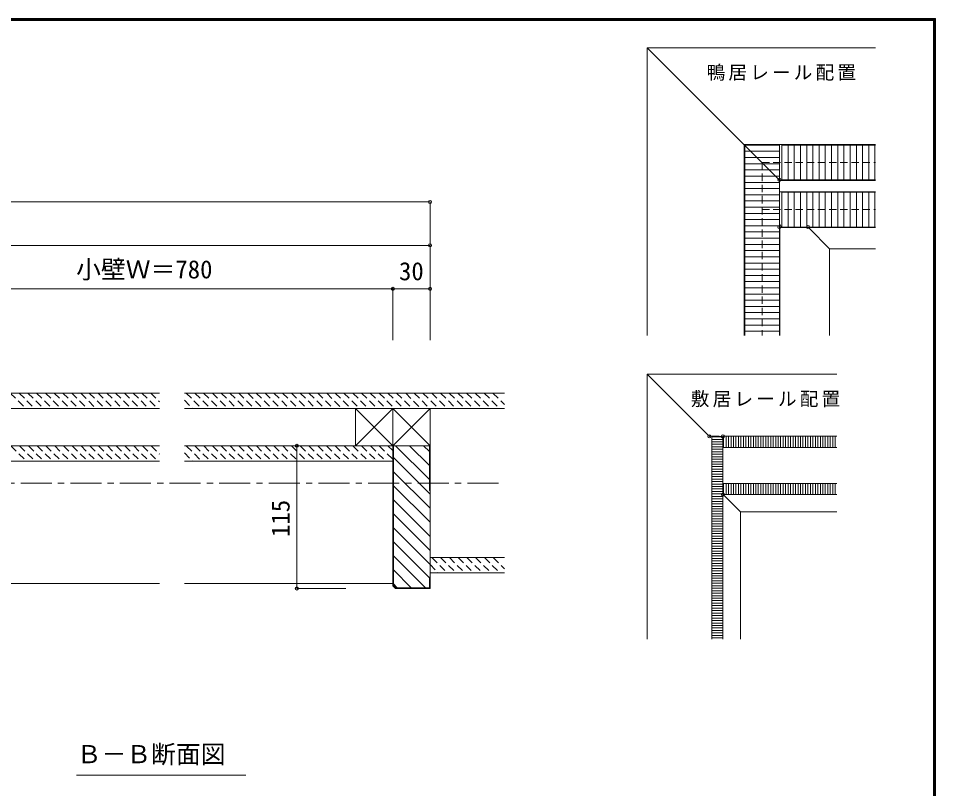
# Model space of a CAD drawing. Units: millimetres, scale not verified. Extents: x -957 to 993, y -705 to 708.
# Drawn here: x 253 to 993, y 87 to 708 of the extents above; entities that cross this region are included whole.
import ezdxf
from ezdxf.enums import TextEntityAlignment as Align

# ---------------------------------------------------------------- set-up
doc = ezdxf.new("R2010")
doc.units = ezdxf.units.MM
doc.header["$LTSCALE"] = 5
doc.header["$PDMODE"] = 32
doc.header["$PDSIZE"] = 2.5
for name, pattern in [('CHAIN1', [8, 5, -1, 1, -1]), ('DASHED1', [1.8, 1.2, -0.6]), ('DASHED2', [3, 2, -1])]:
    doc.linetypes.add(name, pattern=pattern)
doc.layers.add('0-B_寸法', color=7, linetype='Continuous', lineweight=9)
doc.layers.add('F-1_枠', color=6, linetype='Continuous', lineweight=9)
doc.styles.add('ＭＳ ゴシック', font='')
doc.styles.get('ＭＳ ゴシック').set_extended_font_data('MS Gothic')

msp = doc.modelspace()

# ---------------------------------------------------------------- linework, layer by layer
at = {"layer": '0-B_寸法'}
for p, q in [((760.351, 683.933), (865.973, 578.312)), ((760.351, 683.933), (760.351, 451.906)), ((760.351, 683.933), (944.179, 683.933)), ((838.451, 605.833), (944.179, 605.833)), ((838.451, 605.833), (838.451, 451.906)), ((838.851, 605.433), (866.851, 605.433)), ((838.851, 605.433), (838.851, 451.906)), ((838.851, 600.433), (866.851, 600.433)), ((866.851, 605.433), (866.851, 451.906)), ((873.851, 577.433), (873.851, 605.433)), ((878.851, 577.433), (878.851, 605.433)), ((883.851, 577.433), (883.851, 605.433)), ((888.851, 577.433), (888.851, 605.433)), ((893.851, 577.433), (893.851, 605.433)), ((898.851, 577.433), (898.851, 605.433)), ((903.851, 577.433), (903.851, 605.433)), ((908.851, 577.433), (908.851, 605.433)), ((913.851, 577.433), (913.851, 605.433)), ((918.851, 577.433), (918.851, 605.433)), ((923.851, 577.433), (923.851, 605.433)), ((928.851, 577.433), (928.851, 605.433)), ((933.851, 577.433), (933.851, 605.433)), ((938.851, 577.433), (938.851, 605.433)), ((943.851, 577.433), (943.851, 605.433)), ((838.851, 595.433), (866.851, 595.433)), ((838.851, 590.433), (866.851, 590.433)), ((838.851, 585.433), (866.851, 585.433)), ((838.851, 580.433), (866.851, 580.433)), ((866.851, 539.433), (866.851, 577.433)), ((866.851, 577.033), (944.179, 577.033)), ((868.851, 577.433), (944.179, 577.433)), ((838.851, 575.433), (866.851, 575.433)), ((838.851, 570.433), (866.851, 570.433)), ((866.851, 542.433), (866.851, 576.19)), ((838.851, 565.433), (866.851, 565.433)), ((866.851, 567.833), (944.179, 567.833)), ((868.851, 567.433), (944.179, 567.433)), ((868.851, 539.433), (868.851, 567.433)), ((873.851, 539.433), (873.851, 567.433)), ((878.851, 539.433), (878.851, 567.433)), ((883.851, 539.433), (883.851, 567.433)), ((888.851, 539.433), (888.851, 567.433)), ((893.851, 539.433), (893.851, 567.433)), ((898.851, 539.433), (898.851, 567.433)), ((903.851, 539.433), (903.851, 567.433)), ((908.851, 539.433), (908.851, 567.433)), ((913.851, 539.433), (913.851, 567.433)), ((918.851, 539.433), (918.851, 567.433)), ((923.851, 539.433), (923.851, 567.433)), ((928.851, 539.433), (928.851, 567.433)), ((933.851, 539.433), (933.851, 567.433)), ((938.851, 539.433), (938.851, 567.433)), ((943.851, 539.433), (943.851, 567.433)), ((838.851, 560.433), (866.851, 560.433)), ((838.851, 555.433), (866.851, 555.433)), ((838.851, 550.433), (866.851, 550.433)), ((838.851, 545.433), (866.851, 545.433)), ((838.851, 540.433), (866.851, 540.433)), ((838.851, 535.433), (866.851, 535.433)), ((867.251, 539.033), (944.179, 539.033)), ((867.251, 539.033), (867.251, 451.906)), ((868.851, 539.433), (944.179, 539.433)), ((888.609, 539.433), (869.851, 539.433)), ((890.73, 538.554), (907.351, 521.933)), ((838.851, 530.433), (866.851, 530.433)), ((838.851, 525.433), (866.851, 525.433)), ((838.851, 520.433), (866.851, 520.433)), ((907.351, 521.933), (907.351, 451.906)), ((907.351, 521.933), (944.179, 521.933)), ((838.851, 515.433), (866.851, 515.433)), ((838.851, 510.433), (866.851, 510.433)), ((838.851, 505.433), (866.851, 505.433)), ((838.851, 500.433), (866.851, 500.433)), ((838.851, 495.433), (866.851, 495.433)), ((838.851, 490.433), (866.851, 490.433)), ((838.851, 485.433), (866.851, 485.433)), ((838.851, 480.433), (866.851, 480.433)), ((838.851, 475.433), (866.851, 475.433)), ((838.851, 470.433), (866.851, 470.433)), ((838.851, 465.433), (866.851, 465.433)), ((838.851, 460.433), (866.851, 460.433)), ((838.851, 455.433), (866.851, 455.433)), ((809.473, 371.681), (760.351, 420.802)), ((760.351, 420.802), (913.043, 420.802)), ((760.351, 420.802), (760.351, 207.275)), ((367.242, 405.626), (175.215, 405.626)), ((645.215, 405.626), (387.242, 405.626)), ((367.242, 393.126), (175.215, 393.126)), ((645.215, 393.126), (387.242, 393.126)), ((525.215, 393.126), (555.215, 363.126)), ((555.215, 393.126), (525.215, 363.126)), ((525.215, 393.126), (525.215, 363.126)), ((555.215, 393.126), (585.215, 363.126)), ((585.215, 393.126), (555.215, 363.126)), ((555.215, 393.126), (555.215, 363.126)), ((585.215, 393.126), (585.215, 363.126)), ((818.351, 370.802), (811.594, 370.802)), ((812.351, 370.302), (821.351, 370.302)), ((812.351, 370.302), (812.351, 207.275)), ((821.351, 370.302), (821.351, 207.275)), ((821.851, 361.802), (821.851, 370.802)), ((821.851, 370.802), (913.043, 370.802)), ((823.851, 361.802), (823.851, 370.802)), ((825.851, 361.802), (825.851, 370.802)), ((827.851, 361.802), (827.851, 370.802)), ((829.851, 361.802), (829.851, 370.802)), ((831.851, 361.802), (831.851, 370.802)), ((833.851, 361.802), (833.851, 370.802)), ((835.851, 361.802), (835.851, 370.802)), ((837.851, 361.802), (837.851, 370.802)), ((839.851, 361.802), (839.851, 370.802)), ((841.851, 361.802), (841.851, 370.802)), ((843.851, 361.802), (843.851, 370.802)), ((845.851, 361.802), (845.851, 370.802)), ((847.851, 361.802), (847.851, 370.802)), ((849.851, 361.802), (849.851, 370.802)), ((851.851, 361.802), (851.851, 370.802)), ((853.851, 361.802), (853.851, 370.802)), ((855.851, 361.802), (855.851, 370.802)), ((857.851, 361.802), (857.851, 370.802)), ((859.851, 361.802), (859.851, 370.802)), ((861.851, 361.802), (861.851, 370.802)), ((863.851, 361.802), (863.851, 370.802)), ((865.851, 361.802), (865.851, 370.802)), ((867.851, 361.802), (867.851, 370.802)), ((869.851, 361.802), (869.851, 370.802)), ((871.851, 361.802), (871.851, 370.802)), ((873.851, 361.802), (873.851, 370.802)), ((875.851, 361.802), (875.851, 370.802)), ((877.851, 361.802), (877.851, 370.802)), ((879.851, 361.802), (879.851, 370.802)), ((881.851, 361.802), (881.851, 370.802)), ((883.851, 361.802), (883.851, 370.802)), ((885.851, 361.802), (885.851, 370.802)), ((887.851, 361.802), (887.851, 370.802)), ((889.851, 361.802), (889.851, 370.802)), ((891.851, 361.802), (891.851, 370.802)), ((893.851, 361.802), (893.851, 370.802)), ((895.851, 361.802), (895.851, 370.802)), ((897.851, 361.802), (897.851, 370.802)), ((899.851, 361.802), (899.851, 370.802)), ((901.851, 361.802), (901.851, 370.802)), ((903.851, 361.802), (903.851, 370.802)), ((905.851, 361.802), (905.851, 370.802)), ((907.851, 361.802), (907.851, 370.802)), ((909.851, 361.802), (909.851, 370.802)), ((911.851, 361.802), (911.851, 370.802)), ((367.242, 363.126), (175.215, 363.126)), ((555.215, 363.126), (387.242, 363.126)), ((477.877, 363.126), (517.396, 363.126)), ((477.877, 363.126), (477.877, 248.126)), ((555.215, 363.126), (585.216, 363.126)), ((555.215, 250.247), (555.215, 363.126)), ((585.215, 363.126), (555.215, 363.126)), ((555.715, 363.126), (555.715, 250.454)), ((584.716, 335.876), (557.466, 363.126)), ((584.716, 347.19), (568.78, 363.126)), ((584.716, 358.504), (580.094, 363.126)), ((584.715, 327.126), (584.715, 363.126)), ((585.215, 248.126), (585.215, 363.126)), ((812.351, 368.302), (821.351, 368.302)), ((812.351, 366.302), (821.351, 366.302)), ((812.351, 364.302), (821.351, 364.302)), ((812.351, 362.302), (821.351, 362.302)), ((812.351, 360.302), (821.351, 360.302)), ((812.351, 358.302), (821.351, 358.302)), ((812.351, 356.302), (821.351, 356.302)), ((821.851, 361.802), (913.043, 361.802)), ((367.242, 350.626), (175.215, 350.626)), ((555.215, 350.626), (387.242, 350.626)), ((585.216, 324.063), (555.715, 353.563)), ((812.351, 354.302), (821.351, 354.302)), ((812.351, 352.302), (821.351, 352.302)), ((812.351, 350.302), (821.351, 350.302)), ((812.351, 348.302), (821.351, 348.302)), ((585.216, 312.749), (555.715, 342.249)), ((812.351, 346.302), (821.351, 346.302)), ((812.351, 344.302), (821.351, 344.302)), ((812.351, 342.302), (821.351, 342.302)), ((812.351, 340.302), (821.351, 340.302)), ((812.351, 338.302), (821.351, 338.302)), ((812.351, 336.302), (821.351, 336.302)), ((812.351, 334.302), (821.351, 334.302)), ((821.851, 332.802), (821.851, 323.802)), ((821.851, 332.802), (913.043, 332.802)), ((823.851, 332.802), (823.851, 323.802)), ((825.851, 332.802), (825.851, 323.802)), ((827.851, 332.802), (827.851, 323.802)), ((829.851, 332.802), (829.851, 323.802)), ((831.851, 332.802), (831.851, 323.802)), ((833.851, 332.802), (833.851, 323.802)), ((835.851, 332.802), (835.851, 323.802)), ((837.851, 332.802), (837.851, 323.802)), ((839.851, 332.802), (839.851, 323.802)), ((841.851, 332.802), (841.851, 323.802)), ((843.851, 332.802), (843.851, 323.802)), ((845.851, 332.802), (845.851, 323.802)), ((847.851, 332.802), (847.851, 323.802)), ((849.851, 332.802), (849.851, 323.802)), ((851.851, 332.802), (851.851, 323.802)), ((853.851, 332.802), (853.851, 323.802)), ((855.851, 332.802), (855.851, 323.802)), ((857.851, 332.802), (857.851, 323.802)), ((859.851, 332.802), (859.851, 323.802)), ((861.851, 332.802), (861.851, 323.802)), ((863.851, 332.802), (863.851, 323.802)), ((865.851, 332.802), (865.851, 323.802)), ((867.851, 332.802), (867.851, 323.802)), ((869.851, 332.802), (869.851, 323.802)), ((871.851, 332.802), (871.851, 323.802)), ((873.851, 332.802), (873.851, 323.802)), ((875.851, 332.802), (875.851, 323.802)), ((877.851, 332.802), (877.851, 323.802)), ((879.851, 332.802), (879.851, 323.802)), ((881.851, 332.802), (881.851, 323.802)), ((883.851, 332.802), (883.851, 323.802)), ((885.851, 332.802), (885.851, 323.802)), ((887.851, 332.802), (887.851, 323.802)), ((889.851, 332.802), (889.851, 323.802)), ((891.851, 332.802), (891.851, 323.802)), ((893.851, 332.802), (893.851, 323.802)), ((895.851, 332.802), (895.851, 323.802)), ((897.851, 332.802), (897.851, 323.802)), ((899.851, 332.802), (899.851, 323.802)), ((901.851, 332.802), (901.851, 323.802)), ((903.851, 332.802), (903.851, 323.802)), ((905.851, 332.802), (905.851, 323.802)), ((907.851, 332.802), (907.851, 323.802)), ((909.851, 332.802), (909.851, 323.802)), ((911.851, 332.802), (911.851, 323.802)), ((585.216, 301.435), (555.715, 330.935)), ((584.715, 327.126), (585.216, 327.126)), ((812.351, 332.302), (821.351, 332.302)), ((812.351, 330.302), (821.351, 330.302)), ((812.351, 328.302), (821.351, 328.302)), ((812.351, 326.302), (821.351, 326.302)), ((585.216, 290.121), (555.715, 319.622)), ((812.351, 324.302), (821.351, 324.302)), ((812.351, 322.302), (821.351, 322.302)), ((812.351, 320.302), (821.351, 320.302)), ((812.351, 318.302), (821.351, 318.302)), ((821.851, 323.802), (913.043, 323.802)), ((822.23, 322.923), (835.351, 309.802)), ((812.351, 316.302), (821.351, 316.302)), ((812.351, 314.302), (821.351, 314.302)), ((812.351, 312.302), (821.351, 312.302)), ((585.216, 278.808), (555.715, 308.308)), ((812.351, 310.302), (821.351, 310.302)), ((812.351, 308.302), (821.351, 308.302)), ((812.351, 306.302), (821.351, 306.302)), ((812.351, 304.302), (821.351, 304.302)), ((835.351, 309.802), (913.043, 309.802)), ((835.351, 309.802), (835.351, 207.275)), ((585.216, 267.494), (555.715, 296.994)), ((812.351, 302.302), (821.351, 302.302)), ((812.351, 300.302), (821.351, 300.302)), ((812.351, 298.302), (821.351, 298.302)), ((812.351, 296.302), (821.351, 296.302)), ((812.351, 294.302), (821.351, 294.302)), ((812.351, 292.302), (821.351, 292.302)), ((812.351, 290.302), (821.351, 290.302)), ((584.716, 256.68), (555.715, 285.68)), ((812.351, 288.302), (821.351, 288.302)), ((812.351, 286.302), (821.351, 286.302)), ((812.351, 284.302), (821.351, 284.302)), ((812.351, 282.302), (821.351, 282.302)), ((581.457, 248.626), (555.715, 274.367)), ((812.351, 280.302), (821.351, 280.302)), ((812.351, 278.302), (821.351, 278.302)), ((812.351, 276.302), (821.351, 276.302)), ((812.351, 274.302), (821.351, 274.302)), ((645.215, 273.126), (585.215, 273.126)), ((812.351, 272.302), (821.351, 272.302)), ((812.351, 270.302), (821.351, 270.302)), ((812.351, 268.302), (821.351, 268.302)), ((812.351, 266.302), (821.351, 266.302)), ((570.143, 248.626), (555.715, 263.053)), ((645.215, 260.626), (585.215, 260.626)), ((812.351, 264.302), (821.351, 264.302)), ((812.351, 262.302), (821.351, 262.302)), ((812.351, 260.302), (821.351, 260.302)), ((7.242, 252.126), (367.242, 252.126)), ((387.242, 252.126), (555.215, 252.126)), ((558.829, 248.626), (555.715, 251.739)), ((585.216, 257.126), (584.715, 257.126)), ((584.715, 248.626), (584.715, 257.126)), ((812.351, 258.302), (821.351, 258.302)), ((812.351, 256.302), (821.351, 256.302)), ((812.351, 254.302), (821.351, 254.302)), ((812.351, 252.302), (821.351, 252.302)), ((477.877, 248.126), (517.396, 248.126)), ((557.337, 248.126), (555.215, 250.247)), ((557.544, 248.626), (555.715, 250.454)), ((557.337, 248.126), (585.215, 248.126)), ((557.544, 248.626), (584.715, 248.626)), ((812.351, 250.302), (821.351, 250.302)), ((812.351, 248.302), (821.351, 248.302)), ((812.351, 246.302), (821.351, 246.302)), ((812.351, 244.302), (821.351, 244.302)), ((812.351, 242.302), (821.351, 242.302)), ((812.351, 240.302), (821.351, 240.302)), ((812.351, 238.302), (821.351, 238.302)), ((812.351, 236.302), (821.351, 236.302)), ((812.351, 234.302), (821.351, 234.302)), ((812.351, 232.302), (821.351, 232.302)), ((812.351, 230.302), (821.351, 230.302)), ((812.351, 228.302), (821.351, 228.302)), ((812.351, 226.302), (821.351, 226.302)), ((812.351, 224.302), (821.351, 224.302)), ((812.351, 222.302), (821.351, 222.302)), ((812.351, 220.302), (821.351, 220.302)), ((812.351, 218.302), (821.351, 218.302)), ((812.351, 216.302), (821.351, 216.302)), ((812.351, 214.302), (821.351, 214.302)), ((812.351, 212.302), (821.351, 212.302)), ((812.351, 210.302), (821.351, 210.302)), ((812.351, 208.302), (821.351, 208.302)), ((436.657, 97.544), (300.23, 97.544))]:
    msp.add_line(p, q, dxfattribs=at)
at = {"layer": '0-B_寸法', "linetype": 'DASHED1'}
for p, q in [((852.851, 591.433), (852.851, 451.906)), ((852.851, 591.433), (944.179, 591.433)), ((852.851, 553.433), (944.179, 553.433)), ((246.931, 405.626), (259.431, 393.126)), ((254.002, 405.626), (266.502, 393.126)), ((261.073, 405.626), (273.573, 393.126)), ((268.144, 405.626), (280.644, 393.126)), ((275.215, 405.626), (287.715, 393.126)), ((282.286, 405.626), (294.786, 393.126)), ((289.357, 405.626), (301.857, 393.126)), ((296.428, 405.626), (308.928, 393.126)), ((303.717, 405.408), (315.999, 393.126)), ((310.57, 405.626), (323.07, 393.126)), ((317.641, 405.626), (330.141, 393.126)), ((324.712, 405.626), (337.212, 393.126)), ((331.783, 405.626), (344.283, 393.126)), ((338.854, 405.626), (351.354, 393.126)), ((345.925, 405.626), (358.425, 393.126)), ((352.997, 405.626), (365.497, 393.126)), ((360.068, 405.626), (367.242, 398.451)), ((387.242, 399.909), (394.026, 393.126)), ((388.597, 405.626), (401.097, 393.126)), ((395.668, 405.626), (408.168, 393.126)), ((402.739, 405.626), (415.239, 393.126)), ((409.81, 405.626), (422.31, 393.126)), ((416.881, 405.626), (429.381, 393.126)), ((423.952, 405.626), (436.452, 393.126)), ((431.023, 405.626), (443.523, 393.126)), ((438.312, 405.408), (450.594, 393.126)), ((445.165, 405.626), (457.665, 393.126)), ((452.236, 405.626), (464.736, 393.126)), ((459.307, 405.626), (471.807, 393.126)), ((466.378, 405.626), (478.878, 393.126)), ((473.45, 405.626), (485.95, 393.126)), ((480.521, 405.626), (493.021, 393.126)), ((487.592, 405.626), (500.092, 393.126)), ((494.663, 405.626), (507.163, 393.126)), ((501.952, 405.408), (514.234, 393.126)), ((508.805, 405.626), (521.305, 393.126)), ((515.876, 405.626), (528.376, 393.126)), ((522.947, 405.626), (535.447, 393.126)), ((530.018, 405.626), (542.518, 393.126)), ((537.089, 405.626), (549.589, 393.126)), ((544.16, 405.626), (556.66, 393.126)), ((551.231, 405.626), (563.731, 393.126)), ((558.302, 405.626), (570.802, 393.126)), ((565.591, 405.408), (577.873, 393.126)), ((572.445, 405.626), (584.945, 393.126)), ((579.516, 405.626), (592.016, 393.126)), ((586.587, 405.626), (599.087, 393.126)), ((593.658, 405.626), (606.158, 393.126)), ((600.729, 405.626), (613.229, 393.126)), ((607.582, 405.626), (620.082, 393.126)), ((614.653, 405.626), (627.153, 393.126)), ((621.724, 405.626), (634.224, 393.126)), ((628.795, 405.626), (641.295, 393.126)), ((635.866, 405.626), (645.215, 396.276)), ((247.359, 363.126), (259.859, 350.626)), ((254.431, 363.126), (266.931, 350.626)), ((261.502, 363.126), (274.002, 350.626)), ((268.573, 363.126), (281.073, 350.626)), ((275.644, 363.126), (288.144, 350.626)), ((282.715, 363.126), (295.215, 350.626)), ((289.786, 363.126), (302.286, 350.626)), ((296.857, 363.126), (309.357, 350.626)), ((303.928, 363.126), (316.428, 350.626)), ((310.999, 363.126), (323.499, 350.626)), ((318.07, 363.126), (330.57, 350.626)), ((325.141, 363.126), (337.641, 350.626)), ((332.212, 363.126), (344.712, 350.626)), ((339.283, 363.126), (351.783, 350.626)), ((346.354, 363.126), (358.854, 350.626)), ((353.425, 363.126), (365.925, 350.626)), ((360.497, 363.126), (367.242, 356.38)), ((388.893, 362.908), (401.175, 350.626)), ((395.747, 363.126), (408.247, 350.626)), ((402.818, 363.126), (415.318, 350.626)), ((409.889, 363.126), (422.389, 350.626)), ((416.96, 363.126), (429.46, 350.626)), ((424.031, 363.126), (436.531, 350.626)), ((431.102, 363.126), (443.602, 350.626)), ((438.173, 363.126), (450.673, 350.626)), ((445.244, 363.126), (457.744, 350.626)), ((452.315, 363.126), (464.815, 350.626)), ((459.386, 363.126), (471.886, 350.626)), ((466.457, 363.126), (478.957, 350.626)), ((473.528, 363.126), (486.028, 350.626)), ((480.599, 363.126), (493.099, 350.626)), ((487.67, 363.126), (500.17, 350.626)), ((494.741, 363.126), (507.241, 350.626)), ((501.813, 363.126), (514.313, 350.626)), ((508.884, 363.126), (521.384, 350.626)), ((515.955, 363.126), (528.455, 350.626)), ((523.026, 363.126), (535.526, 350.626)), ((530.097, 363.126), (542.597, 350.626)), ((537.168, 363.126), (549.668, 350.626)), ((544.239, 363.126), (555.215, 352.149)), ((551.31, 363.126), (555.215, 359.22)), ((387.242, 357.488), (394.104, 350.626)), ((585.215, 267.488), (592.078, 260.626)), ((586.649, 273.126), (599.149, 260.626)), ((593.72, 273.126), (606.22, 260.626)), ((600.791, 273.126), (613.291, 260.626)), ((607.862, 273.126), (620.362, 260.626)), ((614.933, 273.126), (627.433, 260.626)), ((622.004, 273.126), (634.504, 260.626)), ((629.075, 273.126), (641.575, 260.626)), ((636.146, 273.126), (645.215, 264.056))]:
    msp.add_line(p, q, dxfattribs=at)
at = {"layer": '0-B_寸法', "color": 4}
for p, q in [((585.215, 559.617), (-692.285, 559.617)), ((585.215, 559.617), (585.215, 489.617)), ((585.215, 524.617), (-618.785, 524.617)), ((585.215, 524.617), (585.215, 489.617)), ((585.215, 448.145), (585.215, 524.617)), ((555.215, 489.617), (-618.785, 489.617)), ((585.215, 489.617), (175.215, 489.617)), ((555.215, 489.617), (555.215, 448.145))]:
    msp.add_line(p, q, dxfattribs=at)
at = {"layer": '0-B_寸法', "linetype": 'CHAIN1'}
msp.add_line((-704.687, 333.126), (645.215, 333.126), dxfattribs=at)
at = {"layer": '0-B_寸法', "linetype": 'DASHED2'}
for p, q in [((555.215, 306.626), (555.215, 336.626)), ((555.215, 268.626), (555.215, 298.626))]:
    msp.add_line(p, q, dxfattribs=at)
at = {"layer": '0-B_寸法'}
msp.add_lwpolyline([(868.851, 577.433), (868.851, 605.433), (944.179, 605.433)], dxfattribs=at)
for centre, start, end in [((863.851, 576.19), 0, 45), ((869.851, 542.433), 180, 270), ((888.609, 536.433), 45, 90), ((811.594, 373.802), 225, 270), ((818.351, 367.802), 0, 90), ((824.351, 325.044), 180, 225)]:
    msp.add_arc(centre, 3, start, end, dxfattribs=at)
for p in [(866.851, 577.433), (585.215, 559.617), (866.851, 539.433), (866.851, 539.433), (889.851, 539.433), (585.215, 524.617), (555.215, 489.617), (585.215, 489.617), (810.351, 370.802), (821.351, 370.802), (477.877, 363.126), (821.351, 323.802), (477.877, 248.126)]:
    msp.add_point(p, dxfattribs=at)
at = {"layer": 'F-1_枠'}
for p, q in [((-957.218, 707.602), (992.782, 707.602)), ((-957.218, 706.769), (992.782, 706.769)), ((-957.218, 705.935), (992.782, 705.935)), ((991.115, 707.602), (991.115, -689.065)), ((991.948, 707.602), (991.948, -689.065)), ((992.782, 707.602), (992.782, -689.065))]:
    msp.add_line(p, q, dxfattribs=at)

# ---------------------------------------------------------------- texts
at = {"layer": '0-B_寸法', "style": 'ＭＳ ゴシック'}
for s, p in [('小壁Ｗ＝780', (299.961, 493.601)), ('30', (560.215, 492.117)), ('Ｂ－Ｂ断面図', (300.423, 102.868))]:
    msp.add_text(s, height=14.66, dxfattribs=at).set_placement(p, align=Align.BOTTOM_LEFT)
msp.add_text('115', height=14.66, rotation=90, dxfattribs=at).set_placement((476.434, 289.626), align=Align.BOTTOM_LEFT)
at = {"layer": '0-B_寸法', "char_height": 11, "attachment_point": 7, "style": 'ＭＳ ゴシック'}
for s, insert in [('\\T1.17;鴨居レール配置', (808.223, 657.323)), ('\\T1.17;敷居レール配置', (795.483, 394.192))]:
    msp.add_mtext(s, dxfattribs=dict(at, insert=insert))

doc.saveas('drawing.dxf')
